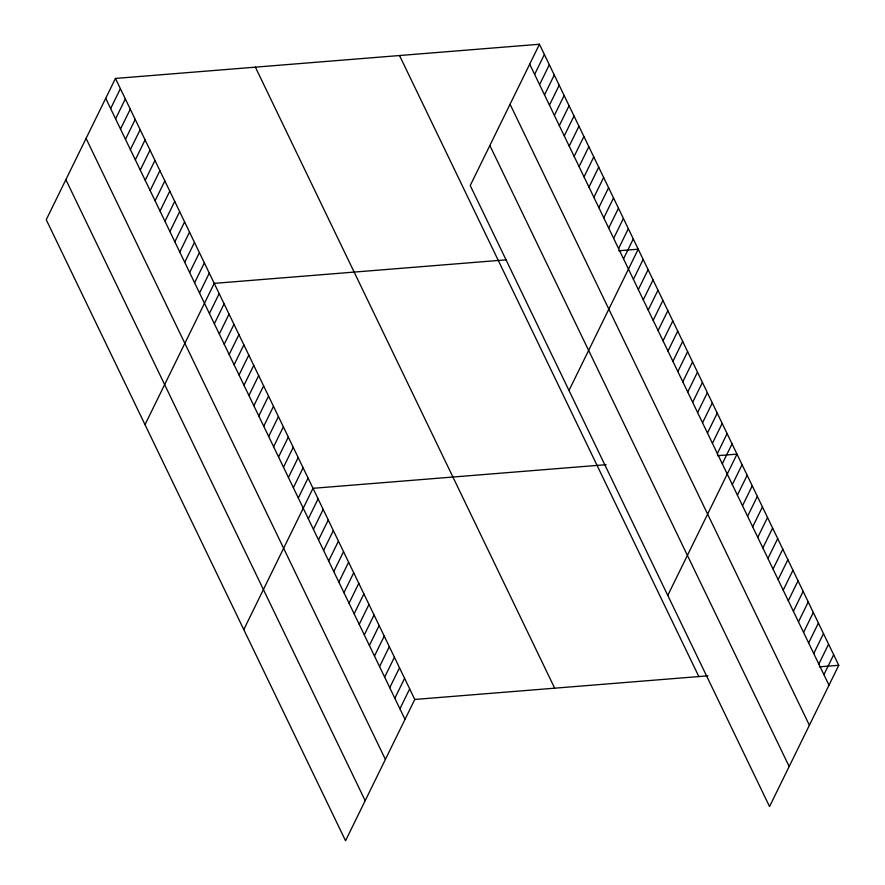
<?xml version="1.0" encoding="UTF-8"?>
<svg xmlns="http://www.w3.org/2000/svg" width="885" height="885" viewBox="0 0 885 885"><rect width="100%" height="100%" fill="white"/><g stroke="black" fill="none" stroke-linecap="round" stroke-linejoin="round"><path stroke-width="1.33" d="M115.459 78.433L46.241 219.712L345.548 840.75L414.766 699.46L115.459 78.433L539.452 44.25L838.759 665.288L769.541 806.567L470.234 185.54L539.452 44.25M110.636 108.589L120.393 88.677M115.581 118.833L125.338 98.921M120.515 129.077L130.272 109.165M125.46 139.332L135.206 119.42M130.394 149.576L140.151 129.664M135.339 159.82L145.085 139.907M140.272 170.064L150.03 150.162M145.206 180.319L154.964 160.406M150.151 190.563L159.908 170.65M155.085 200.806L164.842 180.894M160.03 211.061L169.776 191.149M164.964 221.305L174.721 201.393M169.909 231.549L179.655 211.637M174.843 241.793L184.6 221.892M179.777 252.048L189.534 232.136M184.722 262.292L194.479 242.379M189.655 272.536L199.413 252.623M194.6 282.791L204.346 262.878M199.534 293.035L209.291 273.122M145.018 424.656L214.225 283.366L506.076 259.847M209.413 313.522L219.17 293.621M214.347 323.777L224.104 303.865M219.292 334.021L229.049 314.109M224.226 344.265L233.983 324.364M229.171 354.52L238.917 334.607M234.105 364.764L243.862 344.851M239.05 375.008L248.796 355.095M243.983 385.252L253.741 365.35M248.917 395.506L258.674 375.594M253.862 405.75L263.619 385.838M258.796 415.994L268.553 396.093M263.741 426.249L273.487 406.337M268.675 436.493L278.432 416.581M273.62 446.737L283.366 426.824M278.554 456.992L288.311 437.079M283.499 467.236L293.245 447.323M288.433 477.48L298.19 457.567M293.366 487.724L303.124 467.822M298.311 497.978L308.069 478.066M243.784 629.6L313.002 488.31L606.148 464.68M308.334 518.776L318.091 498.874M534.628 74.406L544.386 54.494M313.423 529.341L323.18 509.428M539.573 84.65L549.319 64.749M318.512 539.894L328.269 519.982M544.507 94.905L554.264 74.993M323.6 550.448L333.357 530.546M549.452 105.149L559.198 85.237M328.689 561.013L338.446 541.1M554.386 115.393L564.143 95.48M333.778 571.566L343.535 551.654M559.32 125.648L569.077 105.735M338.866 582.12L348.624 562.218M564.265 135.892L574.022 115.979M343.955 592.684L353.712 572.772M569.199 146.136L578.956 126.223M349.044 603.238L358.801 583.326M574.144 156.38L583.901 136.478M354.133 613.803L363.89 593.89M579.078 166.634L588.835 146.722M359.221 624.356L368.979 604.444M584.023 176.878L593.769 156.966M364.31 634.91L374.056 614.998M588.956 187.122L598.714 167.21M369.399 645.475L379.145 625.562M593.901 197.377L603.647 177.465M374.488 656.028L384.234 636.116M598.835 207.621L608.592 187.708M379.577 666.582L389.323 646.681M603.769 217.865L613.526 197.952M384.665 677.147L394.411 657.234M608.714 228.109L618.471 208.207M389.754 687.7L399.5 667.788M613.648 238.364L623.405 218.451M394.843 698.254L404.589 678.353M618.593 248.608L628.339 228.695M399.92 708.819L409.678 688.906M623.527 258.851L633.284 238.95M569 390.473L638.218 249.194L618.792 250.754M633.406 279.35L643.163 259.438M638.339 289.594L648.097 269.682M643.284 299.838L653.042 279.937M648.218 310.093L657.975 290.18M653.163 320.337L662.909 300.424M658.097 330.581L667.854 310.679M663.042 340.836L672.788 320.923M667.976 351.079L677.733 331.167M672.91 361.323L682.667 341.411M677.855 371.578L687.612 351.666M682.789 381.822L692.546 361.91M687.733 392.066L697.48 372.154M692.667 402.31L702.424 382.409M697.612 412.565L707.358 392.652M702.546 422.809L712.303 402.896M707.48 433.053L717.237 413.14M712.425 443.308L722.182 423.395M717.359 453.551L727.116 433.639M722.304 463.795L732.05 443.883M667.777 595.417L736.995 454.138L717.558 455.698M732.326 484.604L742.084 464.691M737.415 495.158L747.172 475.245M742.504 505.722L752.261 485.81M747.593 516.276L757.35 496.363M752.681 526.829L762.439 506.917M757.77 537.394L767.527 517.482M762.859 547.948L772.616 528.035M767.948 558.501L777.705 538.589M773.036 569.066L782.794 549.154M778.125 579.62L787.871 559.707M783.214 590.173L792.96 570.272M788.303 600.738L798.049 580.825M793.391 611.292L803.137 591.379M798.48 621.845L808.226 601.944M803.569 632.41L813.315 612.497M808.658 642.964L818.404 623.051M813.735 653.528L823.492 633.616M818.824 664.082L828.581 644.169M823.913 674.635L833.67 654.723M414.766 699.46L707.911 675.83M819.322 666.847L838.759 665.288M529.695 64.162L829.002 685.2M510.07 104.22L809.388 725.246M489.859 145.483L789.166 766.521M399.533 55.534L698.84 676.56M255.378 67.149L554.685 688.187M105.702 98.335L405.009 719.372M86.077 138.392L385.395 759.43M65.866 179.655L365.173 800.693"/></g></svg>
